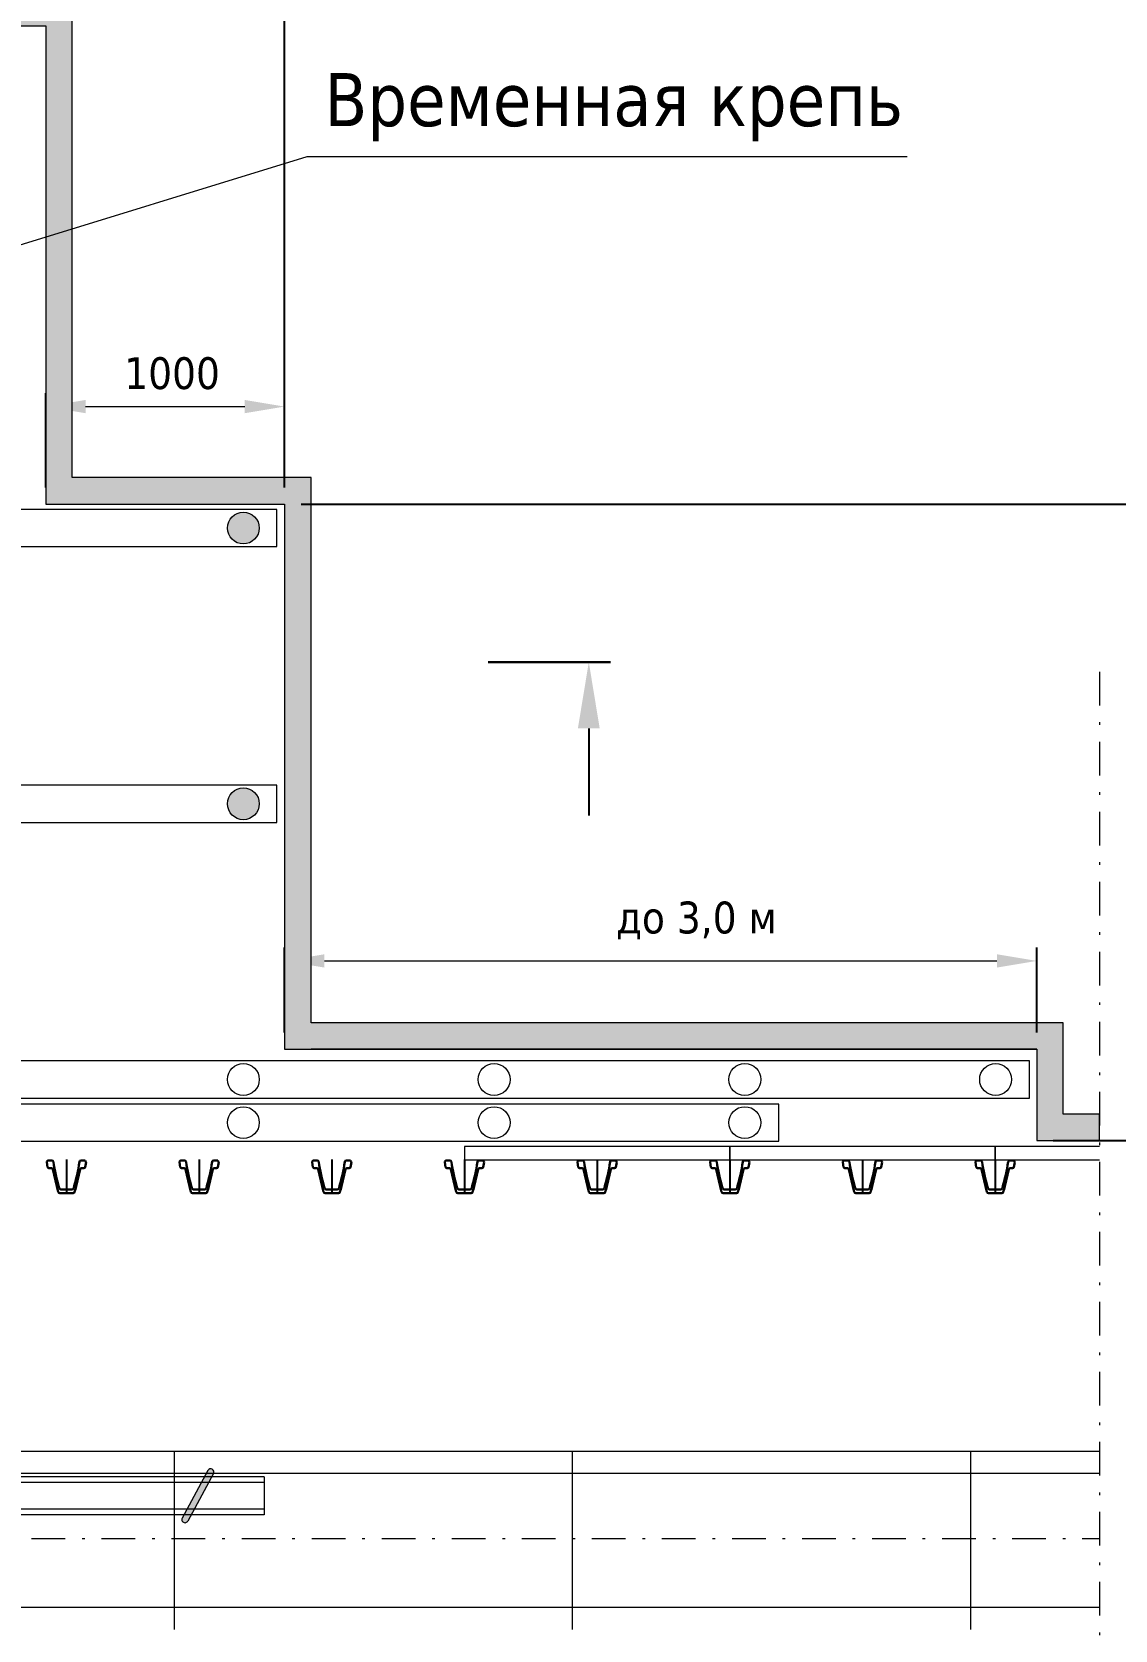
# Model space of a CAD drawing. Header units: millimetres. Extents: x 1757 to 4342, y -1901 to 53.
# Drawn here: x 4128.5 to 4169.3, y -407.1 to -346.8 of the extents above; entities that cross this region are included whole.
import ezdxf
from ezdxf import colors
from ezdxf.entities.mleader import LeaderData, LeaderLine
from ezdxf.math import Vec2, Vec3

# ---------------------------------------------------------------- set-up
doc = ezdxf.new("R2010")
doc.units = ezdxf.units.MM
doc.header["$LTSCALE"] = 0.1
doc.linetypes.add('ACAD_ISO04W100', pattern=[30, 24, -3, 0, -3])
doc.linetypes.add('DASHDOT', pattern=[25.4, 12.7, -6.35, 0, -6.35])
doc.styles.get("Standard").update_dxf_attribs({"font": 'txt.shx'})
doc.styles.add('стиль', font='TAHOMA.TTF')
doc.dimstyles.new('Копия DIN', dxfattribs={"dimtxt": 2, "dimasz": 2.5, "dimexe": 0.5, "dimexo": 0.625, "dimtad": 0, "dimdec": 0, "dimlfac": 100, "dimzin": 4, "dimdsep": 46, "dimtxsty": 'стиль', "dimcen": 2.5, "dimclre": 256, "dimclrt": 256, "dimadec": 0, "dimazin": 2, "dimtfac": 1, "dimtdec": 0, "dimtmove": 0, "dimatfit": 3, "dimfxl": 1.25, "dimtvp": 1, "dimtolj": 1, "dimtzin": 0, "dimlwd": 0, "dimarcsym": 0})

# ---------------------------------------------------------------- blocks, each defined once
blk = doc.blocks.new('*D344')
at = {"lineweight": -2}
for p, q in [((4138.645, -364.632), (4172.14, -364.632)), ((4166.992, -388.632), (4172.14, -388.632))]:
    blk.add_line(p, q, dxfattribs=at)
at = {"color": 0, "lineweight": 0}
blk.add_line((4171.64, -366.132), (4171.64, -387.132), dxfattribs=at)
at = {"color": 0, "lineweight": 30}
for points in [[(4171.39, -366.132), (4171.89, -366.132), (4171.64, -364.632)], [(4171.39, -387.132), (4171.89, -387.132), (4171.64, -388.632)]]:
    blk.add_solid(points, dxfattribs=at)
at = {"layer": 'Defpoints', "color": 0, "lineweight": 30}
for p in [(4138.02, -364.632), (4166.367, -388.632), (4171.64, -388.632)]:
    blk.add_point(p, dxfattribs=at)
at = {"lineweight": 0, "insert": (4170.39, -376.154), "char_height": 1.2, "attachment_point": 5, "rotation": 90, "style": 'стиль'}
blk.add_mtext('\\A1;2400', dxfattribs=at)
blk = doc.blocks.new('*D345')
at = {"lineweight": -2}
for p, q in [((4138.02, -384.562), (4138.02, -381.357)), ((4166.367, -384.562), (4166.367, -381.357))]:
    blk.add_line(p, q, dxfattribs=at)
at = {"color": 0, "lineweight": 0}
blk.add_line((4139.52, -381.857), (4164.867, -381.857), dxfattribs=at)
at = {"color": 0, "lineweight": 30}
for points in [[(4139.52, -381.607), (4139.52, -382.107), (4138.02, -381.857)], [(4164.867, -381.607), (4164.867, -382.107), (4166.367, -381.857)]]:
    blk.add_solid(points, dxfattribs=at)
at = {"layer": 'Defpoints', "color": 0, "lineweight": 30}
for p in [(4166.367, -381.857), (4138.02, -385.187), (4166.367, -385.187)]:
    blk.add_point(p, dxfattribs=at)
at = {"lineweight": 0, "insert": (4153.541, -380.334), "char_height": 1.2, "attachment_point": 5, "style": 'стиль'}
blk.add_mtext('\\A1;до 3,0 м', dxfattribs=at)
blk = doc.blocks.new('*D346')
at = {"lineweight": -2}
for p, q in [((4129.02, -364.007), (4129.02, -360.456)), ((4138.02, -364.007), (4138.02, -360.456))]:
    blk.add_line(p, q, dxfattribs=at)
at = {"color": 0, "lineweight": 0}
blk.add_line((4130.52, -360.956), (4136.52, -360.956), dxfattribs=at)
at = {"color": 0, "lineweight": 15}
for points in [[(4130.52, -360.706), (4130.52, -361.206), (4129.02, -360.956)], [(4136.52, -360.706), (4136.52, -361.206), (4138.02, -360.956)]]:
    blk.add_solid(points, dxfattribs=at)
at = {"layer": 'Defpoints', "color": 0, "lineweight": 15}
for p in [(4138.02, -360.956), (4129.02, -364.632), (4138.02, -364.632)]:
    blk.add_point(p, dxfattribs=at)
at = {"lineweight": 0, "insert": (4133.78, -359.707), "char_height": 1.2, "attachment_point": 5, "style": 'стиль'}
blk.add_mtext('\\A1;1000', dxfattribs=at)
blk = doc.blocks.new('*D348')
at = {"lineweight": -2}
for p, q in [((4120.02, -345.976), (4120.02, -341.918)), ((4138.02, -364.007), (4138.02, -341.918))]:
    blk.add_line(p, q, dxfattribs=at)
at = {"color": 0, "lineweight": 0}
blk.add_line((4121.52, -342.418), (4136.52, -342.418), dxfattribs=at)
at = {"color": 0, "lineweight": 15}
for points in [[(4121.52, -342.168), (4121.52, -342.668), (4120.02, -342.418)], [(4136.52, -342.168), (4136.52, -342.668), (4138.02, -342.418)]]:
    blk.add_solid(points, dxfattribs=at)
at = {"layer": 'Defpoints', "color": 0, "lineweight": 15}
for p in [(4138.02, -342.418), (4120.02, -346.601), (4138.02, -364.632)]:
    blk.add_point(p, dxfattribs=at)
at = {"lineweight": 0, "insert": (4129.134, -341.168), "char_height": 1.2, "attachment_point": 5, "style": 'стиль'}
blk.add_mtext('\\A1;2000', dxfattribs=at)

msp = doc.modelspace()

# ---------------------------------------------------------------- hatches: boundary and pattern name
at = {"lineweight": 15}
msp.add_hatch(color=8, dxfattribs=at).paths.add_polyline_path([(4168.734, -387.632), (4167.367, -387.632), (4167.367, -384.187), (4139.02, -384.187), (4139.02, -363.632), (4130.02, -363.632), (4130.02, -345.601), (4121.02, -345.601), (4121.02, -298.484), (4120.02, -298.484), (4120.02, -346.601), (4129.02, -346.601), (4129.02, -364.632), (4138.02, -364.632), (4138.02, -385.187), (4166.367, -385.187), (4166.367, -388.632), (4168.734, -388.632)])
h = msp.add_hatch(color=9, dxfattribs=at)
edge = h.paths.add_edge_path()
edge.add_arc((4136.466, -365.536), 0.6, 0, 360)
h = msp.add_hatch(color=9, dxfattribs=at)
edge = h.paths.add_edge_path()
edge.add_arc((4136.466, -375.932), 0.6, 0, 360)
at = {"lineweight": 15, "true_color": 0xffffff}
h = msp.add_hatch(color=7, dxfattribs=at)
edge = h.paths.add_edge_path()
edge.add_line((4135.133, -401.07), (4134.161, -402.863))
edge.add_arc((4134.266, -402.92), 0.119, 151.54428, 331.54428)
edge.add_line((4134.37, -402.976), (4135.341, -401.184))
edge.add_arc((4135.237, -401.127), 0.119, 331.54428, 511.54428)

# ---------------------------------------------------------------- linework, layer by layer
at = {"color": 7, "lineweight": 15}
for p, q in [((4137.732, -364.836), (4107.732, -364.836)), ((4137.732, -366.236), (4137.732, -364.836)), ((4138.02, -364.632), (4138.02, -385.187)), ((4107.732, -366.236), (4137.732, -366.236)), ((4137.732, -375.232), (4107.732, -375.232)), ((4137.732, -376.632), (4137.732, -375.232)), ((4107.732, -376.632), (4137.732, -376.632)), ((4137.732, -385.628), (4107.732, -385.628)), ((4166.091, -385.628), (4137.732, -385.628)), ((4166.367, -385.187), (4139.02, -385.187)), ((4166.091, -387.028), (4166.091, -385.628)), ((4128.714, -387.253), (4098.714, -387.253)), ((4107.732, -387.028), (4137.732, -387.028)), ((4156.641, -387.253), (4128.714, -387.253)), ((4137.732, -387.028), (4166.091, -387.028)), ((4156.641, -388.653), (4156.641, -387.253)), ((4098.714, -388.653), (4128.714, -388.653)), ((4128.714, -388.653), (4156.641, -388.653)), ((4135.133, -401.07), (4134.161, -402.863)), ((4135.341, -401.184), (4134.37, -402.976)), ((4137.245, -401.519), (4102.217, -401.519)), ((4137.245, -401.312), (4102.245, -401.312)), ((4137.245, -401.312), (4137.245, -402.741)), ((4137.245, -402.534), (4102.245, -402.534)), ((4137.245, -402.741), (4102.245, -402.741))]:
    msp.add_line(p, q, dxfattribs=at)
at = {"color": 0, "linetype": 'Continuous', "lineweight": 30}
msp.add_line((4145.689, -370.59), (4150.301, -370.59), dxfattribs=at)
at = {"color": 7, "linetype": 'DASHDOT', "lineweight": 15}
msp.add_line((4168.734, -370.954), (4168.734, -449.283), dxfattribs=at)
at = {"color": 7, "lineweight": 30}
for p, q in [((4129.061, -389.448), (4129.088, -389.629)), ((4129.121, -389.381), (4129.249, -389.381)), ((4129.137, -389.671), (4129.233, -389.671)), ((4130.348, -389.381), (4130.476, -389.381)), ((4130.364, -389.671), (4130.459, -389.671)), ((4130.536, -389.448), (4130.509, -389.629)), ((4134.061, -389.448), (4134.088, -389.629)), ((4134.121, -389.381), (4134.249, -389.381)), ((4134.137, -389.671), (4134.233, -389.671)), ((4135.348, -389.381), (4135.476, -389.381)), ((4135.364, -389.671), (4135.459, -389.671)), ((4135.536, -389.448), (4135.509, -389.629)), ((4139.061, -389.448), (4139.088, -389.629)), ((4139.121, -389.381), (4139.249, -389.381)), ((4139.137, -389.671), (4139.233, -389.671)), ((4140.348, -389.381), (4140.476, -389.381)), ((4140.364, -389.671), (4140.459, -389.671)), ((4140.536, -389.448), (4140.509, -389.629)), ((4144.061, -389.448), (4144.088, -389.629)), ((4144.121, -389.381), (4144.249, -389.381)), ((4144.137, -389.671), (4144.233, -389.671)), ((4145.348, -389.381), (4145.476, -389.381)), ((4145.364, -389.671), (4145.459, -389.671)), ((4145.536, -389.448), (4145.509, -389.629)), ((4149.061, -389.448), (4149.088, -389.629)), ((4149.121, -389.381), (4149.249, -389.381)), ((4149.137, -389.671), (4149.233, -389.671)), ((4150.348, -389.381), (4150.476, -389.381)), ((4150.364, -389.671), (4150.459, -389.671)), ((4150.536, -389.448), (4150.509, -389.629)), ((4154.061, -389.448), (4154.088, -389.629)), ((4154.121, -389.381), (4154.249, -389.381)), ((4154.137, -389.671), (4154.233, -389.671)), ((4155.348, -389.381), (4155.476, -389.381)), ((4155.364, -389.671), (4155.459, -389.671)), ((4155.536, -389.448), (4155.509, -389.629)), ((4159.061, -389.448), (4159.088, -389.629)), ((4159.121, -389.381), (4159.249, -389.381)), ((4159.137, -389.671), (4159.233, -389.671)), ((4160.348, -389.381), (4160.476, -389.381)), ((4160.364, -389.671), (4160.459, -389.671)), ((4160.536, -389.448), (4160.509, -389.629)), ((4164.061, -389.448), (4164.088, -389.629)), ((4164.121, -389.381), (4164.249, -389.381)), ((4164.137, -389.671), (4164.233, -389.671)), ((4165.348, -389.381), (4165.476, -389.381)), ((4165.364, -389.671), (4165.459, -389.671)), ((4165.536, -389.448), (4165.509, -389.629)), ((4129.547, -390.611), (4130.05, -390.611)), ((4129.62, -390.481), (4129.977, -390.481)), ((4134.547, -390.611), (4135.05, -390.611)), ((4134.62, -390.481), (4134.977, -390.481)), ((4139.547, -390.611), (4140.05, -390.611)), ((4139.62, -390.481), (4139.977, -390.481)), ((4144.547, -390.611), (4145.05, -390.611)), ((4144.62, -390.481), (4144.977, -390.481)), ((4149.547, -390.611), (4150.05, -390.611)), ((4149.62, -390.481), (4149.977, -390.481)), ((4154.547, -390.611), (4155.05, -390.611)), ((4154.62, -390.481), (4154.977, -390.481)), ((4159.547, -390.611), (4160.05, -390.611)), ((4159.62, -390.481), (4159.977, -390.481)), ((4164.547, -390.611), (4165.05, -390.611)), ((4164.62, -390.481), (4164.977, -390.481))]:
    msp.add_line(p, q, dxfattribs=at)
at = {"color": 7, "linetype": 'ACAD_ISO04W100'}
for p, q in [((4129.798, -389.349), (4129.798, -390.644)), ((4134.798, -389.349), (4134.798, -390.644)), ((4139.798, -389.349), (4139.798, -390.644)), ((4144.798, -389.349), (4144.798, -390.644)), ((4149.798, -389.349), (4149.798, -390.644)), ((4154.798, -389.349), (4154.798, -390.644)), ((4159.798, -389.349), (4159.798, -390.644)), ((4164.798, -389.349), (4164.798, -390.644))]:
    msp.add_line(p, q, dxfattribs=at)
at = {"linetype": 'Continuous', "lineweight": 13}
for p, q in [((4103.658, -400.348, 1.066), (4168.734, -400.348, 1.066)), ((4133.864, -400.376), (4133.864, -407.072)), ((4148.864, -400.376), (4148.864, -407.072)), ((4163.864, -400.376), (4163.864, -407.072)), ((4103.55, -401.175, 1.066), (4168.734, -401.175, 1.066)), ((4084.105, -406.222, 1.066), (4168.734, -406.222, 1.066))]:
    msp.add_line(p, q, dxfattribs=at)
at = {"linetype": 'DASHDOT', "lineweight": 13}
msp.add_line((4030.802, -403.639, 1.066), (4168.734, -403.639, 1.066), dxfattribs=at)
at = {"color": 7, "lineweight": 15}
for points in [[(4168.734, -387.632), (4167.367, -387.632), (4167.367, -384.187), (4139.02, -384.187), (4139.02, -363.632), (4130.02, -363.632), (4130.02, -345.601), (4121.02, -345.601), (4121.02, -298.484), (4120.02, -298.484), (4120.02, -346.601), (4129.02, -346.601), (4129.02, -364.632), (4138.02, -364.632), (4138.02, -385.187), (4166.367, -385.187), (4166.367, -388.632), (4168.734, -388.632), (4168.734, -387.632)], [(4165.968, -384.187), (4139.02, -384.187)], [(4167.367, -387.632), (4167.367, -384.187)], [(4142.916, -385.187), (4165.968, -385.187)], [(4144.798, -388.852), (4144.798, -389.352), (4154.798, -389.352), (4154.798, -388.852), (4144.798, -388.852)], [(4154.798, -388.852), (4154.798, -389.352), (4164.798, -389.352), (4164.798, -388.852), (4154.798, -388.852)], [(4164.798, -388.852), (4164.798, -389.352), (4168.734, -389.352)], [(4168.734, -388.852), (4164.798, -388.852)]]:
    msp.add_lwpolyline(points, dxfattribs=at)
for centre in [(4136.466, -365.536), (4136.466, -375.932), (4136.466, -386.328), (4145.916, -386.328), (4155.366, -386.328), (4164.816, -386.328), (4136.466, -387.953), (4145.916, -387.953), (4155.366, -387.953)]:
    msp.add_circle(centre, 0.6, dxfattribs=at)
at = {"color": 7, "lineweight": 30}
for centre, radius, start, end in [((4129.121, -389.441), 0.06, 89.40595, 190.01711), ((4129.137, -389.621), 0.05, 187.35882, 270.43725), ((4129.233, -389.721), 0.05, 11.75312, 90), ((4129.249, -389.441), 0.06, 8.18923, 90), ((4148.392, -385.537), 19.561, 192.31635, 194.89843), ((4136.624, -388.331), 7.398, 188.56037, 196.32129), ((4122.973, -388.331), 7.398, 343.67871, 351.43963), ((4111.204, -385.537), 19.561, 345.10157, 347.68365), ((4130.348, -389.441), 0.06, 90, 171.81077), ((4130.364, -389.721), 0.05, 90, 168.24688), ((4130.459, -389.621), 0.05, 269.56275, 352.64118), ((4130.476, -389.441), 0.06, 349.98289, 90.59405), ((4134.121, -389.441), 0.06, 89.40595, 190.01711), ((4134.137, -389.621), 0.05, 187.35882, 270.43725), ((4134.233, -389.721), 0.05, 11.75312, 90), ((4134.249, -389.441), 0.06, 8.18923, 90), ((4153.392, -385.537), 19.561, 192.31635, 194.89843), ((4141.624, -388.331), 7.398, 188.56037, 196.32129), ((4127.973, -388.331), 7.398, 343.67871, 351.43963), ((4116.204, -385.537), 19.561, 345.10157, 347.68365), ((4135.348, -389.441), 0.06, 90, 171.81077), ((4135.364, -389.721), 0.05, 90, 168.24688), ((4135.459, -389.621), 0.05, 269.56275, 352.64118), ((4135.476, -389.441), 0.06, 349.98289, 90.59405), ((4139.121, -389.441), 0.06, 89.40595, 190.01711), ((4139.137, -389.621), 0.05, 187.35882, 270.43725), ((4139.233, -389.721), 0.05, 11.75312, 90), ((4139.249, -389.441), 0.06, 8.18923, 90), ((4158.392, -385.537), 19.561, 192.31635, 194.89843), ((4146.624, -388.331), 7.398, 188.56037, 196.32129), ((4132.973, -388.331), 7.398, 343.67871, 351.43963), ((4121.204, -385.537), 19.561, 345.10157, 347.68365), ((4140.348, -389.441), 0.06, 90, 171.81077), ((4140.364, -389.721), 0.05, 90, 168.24688), ((4140.459, -389.621), 0.05, 269.56275, 352.64118), ((4140.476, -389.441), 0.06, 349.98289, 90.59405), ((4144.121, -389.441), 0.06, 89.40595, 190.01711), ((4144.137, -389.621), 0.05, 187.35882, 270.43725), ((4144.233, -389.721), 0.05, 11.75312, 90), ((4144.249, -389.441), 0.06, 8.18923, 90), ((4163.392, -385.537), 19.561, 192.31635, 194.89843), ((4151.624, -388.331), 7.398, 188.56037, 196.32129), ((4137.973, -388.331), 7.398, 343.67871, 351.43963), ((4126.204, -385.537), 19.561, 345.10157, 347.68365), ((4145.348, -389.441), 0.06, 90, 171.81077), ((4145.364, -389.721), 0.05, 90, 168.24688), ((4145.459, -389.621), 0.05, 269.56275, 352.64118), ((4145.476, -389.441), 0.06, 349.98289, 90.59405), ((4149.121, -389.441), 0.06, 89.40595, 190.01711), ((4149.137, -389.621), 0.05, 187.35882, 270.43725), ((4149.233, -389.721), 0.05, 11.75312, 90), ((4149.249, -389.441), 0.06, 8.18923, 90), ((4168.392, -385.537), 19.561, 192.31635, 194.89843), ((4156.624, -388.331), 7.398, 188.56037, 196.32129), ((4142.973, -388.331), 7.398, 343.67871, 351.43963), ((4131.204, -385.537), 19.561, 345.10157, 347.68365), ((4150.348, -389.441), 0.06, 90, 171.81077), ((4150.364, -389.721), 0.05, 90, 168.24688), ((4150.459, -389.621), 0.05, 269.56275, 352.64118), ((4150.476, -389.441), 0.06, 349.98289, 90.59405), ((4154.121, -389.441), 0.06, 89.40595, 190.01711), ((4154.137, -389.621), 0.05, 187.35882, 270.43725), ((4154.233, -389.721), 0.05, 11.75312, 90), ((4154.249, -389.441), 0.06, 8.18923, 90), ((4173.392, -385.537), 19.561, 192.31635, 194.89843), ((4161.624, -388.331), 7.398, 188.56037, 196.32129), ((4147.973, -388.331), 7.398, 343.67871, 351.43963), ((4136.204, -385.537), 19.561, 345.10157, 347.68365), ((4155.348, -389.441), 0.06, 90, 171.81077), ((4155.364, -389.721), 0.05, 90, 168.24688), ((4155.459, -389.621), 0.05, 269.56275, 352.64118), ((4155.476, -389.441), 0.06, 349.98289, 90.59405), ((4159.121, -389.441), 0.06, 89.40595, 190.01711), ((4159.137, -389.621), 0.05, 187.35882, 270.43725), ((4159.233, -389.721), 0.05, 11.75312, 90), ((4159.249, -389.441), 0.06, 8.18923, 90), ((4178.392, -385.537), 19.561, 192.31635, 194.89843), ((4166.624, -388.331), 7.398, 188.56037, 196.32129), ((4152.973, -388.331), 7.398, 343.67871, 351.43963), ((4141.204, -385.537), 19.561, 345.10157, 347.68365), ((4160.348, -389.441), 0.06, 90, 171.81077), ((4160.364, -389.721), 0.05, 90, 168.24688), ((4160.459, -389.621), 0.05, 269.56275, 352.64118), ((4160.476, -389.441), 0.06, 349.98289, 90.59405), ((4164.121, -389.441), 0.06, 89.40595, 190.01711), ((4164.137, -389.621), 0.05, 187.35882, 270.43725), ((4164.233, -389.721), 0.05, 11.75312, 90), ((4164.249, -389.441), 0.06, 8.18923, 90), ((4183.392, -385.537), 19.561, 192.31635, 194.89843), ((4171.624, -388.331), 7.398, 188.56037, 196.32129), ((4157.973, -388.331), 7.398, 343.67871, 351.43963), ((4146.204, -385.537), 19.561, 345.10157, 347.68365), ((4165.348, -389.441), 0.06, 90, 171.81077), ((4165.364, -389.721), 0.05, 90, 168.24688), ((4165.459, -389.621), 0.05, 269.56275, 352.64118), ((4165.476, -389.441), 0.06, 349.98289, 90.59405), ((4129.62, -390.381), 0.1, 196.53522, 273.6486), ((4129.977, -390.381), 0.1, 266.3514, 343.46478), ((4134.62, -390.381), 0.1, 196.53522, 273.6486), ((4134.977, -390.381), 0.1, 266.3514, 343.46478), ((4139.62, -390.381), 0.1, 196.53522, 273.6486), ((4139.977, -390.381), 0.1, 266.3514, 343.46478), ((4144.62, -390.381), 0.1, 196.53522, 273.6486), ((4144.977, -390.381), 0.1, 266.3514, 343.46478), ((4149.62, -390.381), 0.1, 196.53522, 273.6486), ((4149.977, -390.381), 0.1, 266.3514, 343.46478), ((4154.62, -390.381), 0.1, 196.53522, 273.6486), ((4154.977, -390.381), 0.1, 266.3514, 343.46478), ((4159.62, -390.381), 0.1, 196.53522, 273.6486), ((4159.977, -390.381), 0.1, 266.3514, 343.46478), ((4164.62, -390.381), 0.1, 196.53522, 273.6486), ((4164.977, -390.381), 0.1, 266.3514, 343.46478), ((4129.547, -390.551), 0.06, 194.76068, 271.39358), ((4130.05, -390.551), 0.06, 268.60642, 345.23932), ((4134.547, -390.551), 0.06, 194.76068, 271.39358), ((4135.05, -390.551), 0.06, 268.60642, 345.23932), ((4139.547, -390.551), 0.06, 194.76068, 271.39358), ((4140.05, -390.551), 0.06, 268.60642, 345.23932), ((4144.547, -390.551), 0.06, 194.76068, 271.39358), ((4145.05, -390.551), 0.06, 268.60642, 345.23932), ((4149.547, -390.551), 0.06, 194.76068, 271.39358), ((4150.05, -390.551), 0.06, 268.60642, 345.23932), ((4154.547, -390.551), 0.06, 194.76068, 271.39358), ((4155.05, -390.551), 0.06, 268.60642, 345.23932), ((4159.547, -390.551), 0.06, 194.76068, 271.39358), ((4160.05, -390.551), 0.06, 268.60642, 345.23932), ((4164.547, -390.551), 0.06, 194.76068, 271.39358), ((4165.05, -390.551), 0.06, 268.60642, 345.23932)]:
    msp.add_arc(centre, radius, start, end, dxfattribs=at)
at = {"color": 7, "lineweight": 15}
for centre, start, end in [((4135.237, -401.127), 331.54428, 151.54428), ((4134.266, -402.92), 151.54428, 331.54428)]:
    msp.add_arc(centre, 0.119, start, end, dxfattribs=at)

# ---------------------------------------------------------------- texts
at = {"color": 7, "insert": (4110.682, -348.382), "char_height": 2, "width": 79.3281, "attachment_point": 1, "style": 'стиль'}
msp.add_mtext('\\pi28.838;Временная крепь', dxfattribs=at)

# ---------------------------------------------------------------- dimensions: what is measured, and where the dimension line sits
at = {"color": 7, "lineweight": 0}
for base, p1, p2, text, picture, middle in [((4138.02, -342.418), (4120.02, -346.601), (4138.02, -364.632), '2000', '*D348', (4129.134, -342.418)), ((4138.02, -360.956), (4129.02, -364.632), (4138.02, -364.632), '1000', '*D346', (4133.78, -360.956)), ((4166.367, -381.857), (4138.02, -385.187), (4166.367, -385.187), 'до 3,0 м', '*D345', (4153.541, -381.857))]:
    dim = msp.add_linear_dim(base=base, p1=p1, p2=p2, text=text, dimstyle='Копия DIN', override={"dimtxt": 1.2, "dimasz": 1.5}, dxfattribs=at)
    dim.commit()
    dim.dimension.update_dxf_attribs({"geometry": picture, "text_midpoint": middle, "dimtype": 160})
dim = msp.add_linear_dim(base=(4171.64, -388.632), p1=(4138.02, -364.632), p2=(4166.367, -388.632), angle=90, dimstyle='Копия DIN', override={"dimtxt": 1.2, "dimasz": 1.5}, dxfattribs=at)
dim.commit()
dim.dimension.update_dxf_attribs({"geometry": '*D344', "text_midpoint": (4171.64, -376.154), "dimtype": 160})

# ---------------------------------------------------------------- leaders
msp.add_leader([(4124.127, -356.07), (4138.874, -351.525), (4161.485, -351.525)], dimstyle='Копия DIN', override={"dimtxt": 1.2, "dimasz": 1.5, "dimgap": 0.625, "dimtad": 0}, dxfattribs=at)
at = {"color": 7, "lineweight": 30}
ml = msp.add_multileader_mtext('Standard', dxfattribs=at)
ml.set_content('', color=7)
ml.set_leader_properties()
ml.build(insert=Vec2(0, 0))
ml.multileader.update_dxf_attribs({"dogleg_length": 0, "arrow_head_size": 2.5})
ctx = ml.context
ctx.base_point, ctx.arrow_head_size, ctx.landing_gap_size, ctx.plane_origin = Vec3(4149.484, -376.379), 2.5, 0, Vec3(4149.485, -370.59)
notes = []
notes.append((ctx, [(1, (1, 1, 0), (4149.484, -376.379), (1, 0), 0, [(0, [(4149.485, -370.59)], 0, [])])]))
ctx.mtext.insert, ctx.mtext.flow_direction = Vec3(4149.484, -374.379), 5
for ctx, leaders in notes:
    for number, flags, end, landing, length, lines in leaders:
        leader = LeaderData()
        leader.index, (leader.has_last_leader_line, leader.has_dogleg_vector, leader.attachment_direction) = number, flags
        leader.last_leader_point, leader.dogleg_vector, leader.dogleg_length = Vec3(end), Vec3(landing), length
        for number, points, colour, breaks in lines:
            line = LeaderLine()
            line.index, line.vertices, line.color, line.breaks = number, Vec3.list(points), colors.encode_raw_color(colour), breaks
            leader.lines.append(line)
        ctx.leaders.append(leader)

doc.saveas('drawing.dxf')
